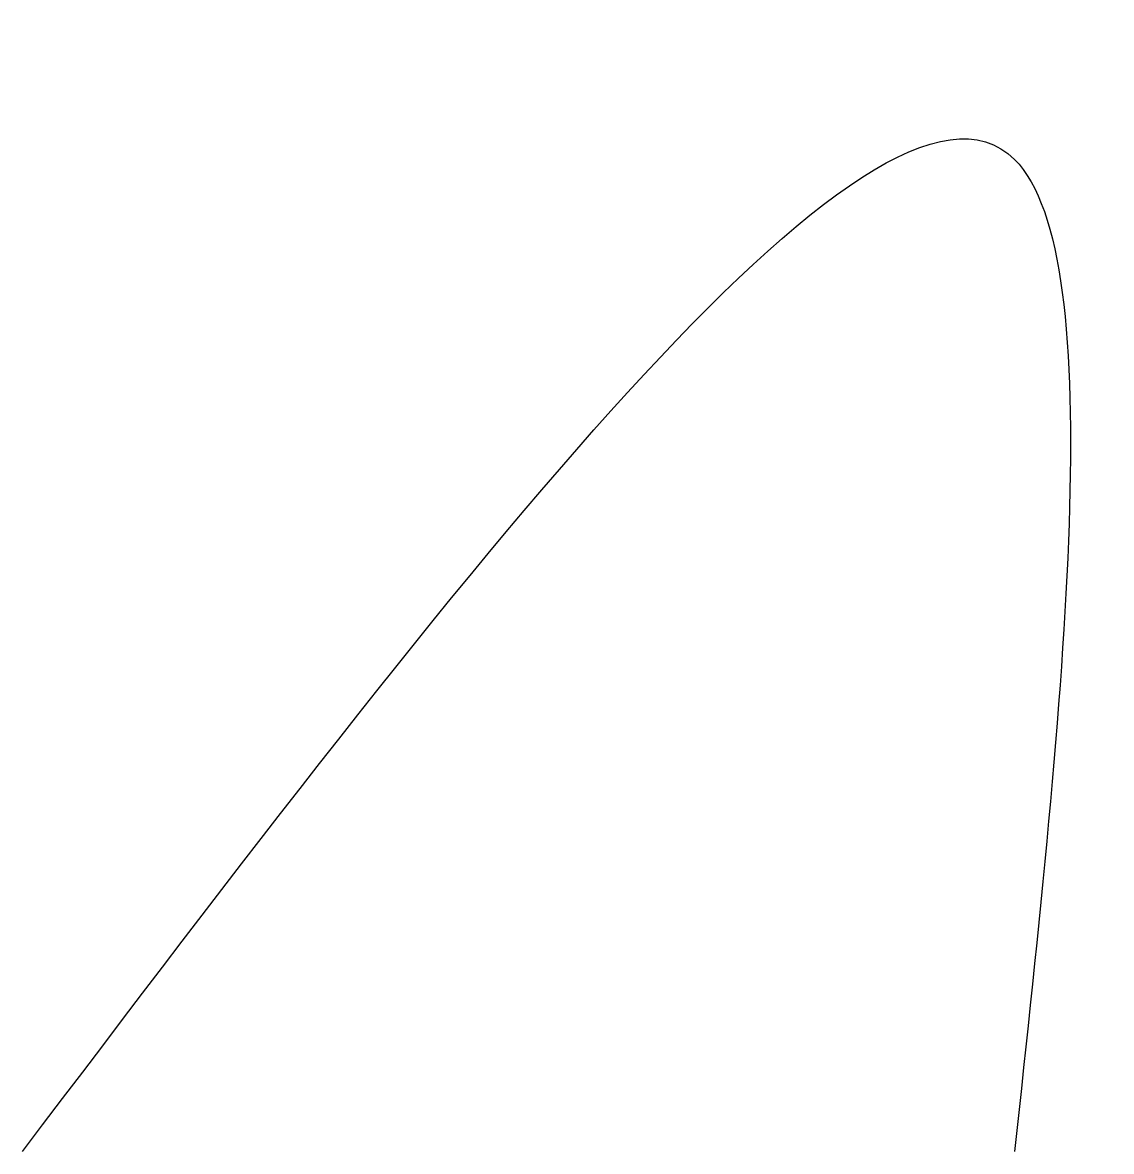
# Model space of a CAD drawing. Header units: metres. Extents: x 0 to 1.1, y 0 to 1.14.
import ezdxf

# ---------------------------------------------------------------- set-up
doc = ezdxf.new("R2010")
doc.units = ezdxf.units.M

msp = doc.modelspace()

# ---------------------------------------------------------------- linework, layer by layer
at = {"layer": 'MyLayer'}
msp.add_spline([(0, 0), (1, 1), (1, 0)], degree=3, dxfattribs=at)

doc.saveas('drawing.dxf')
